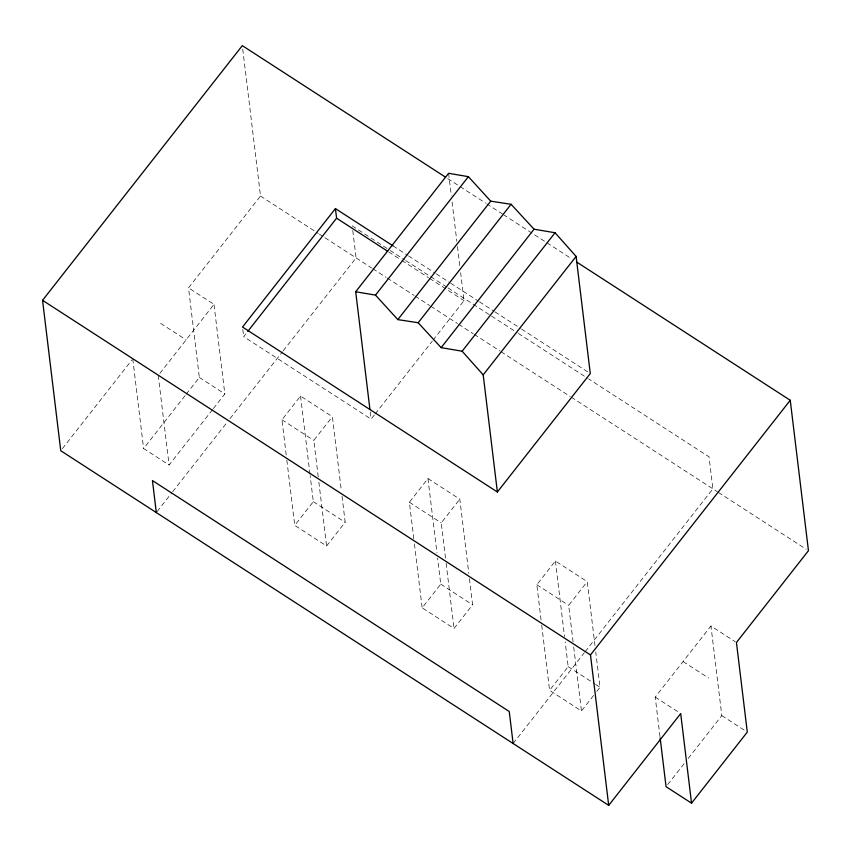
<?xml version="1.0" encoding="UTF-8"?>
<svg xmlns="http://www.w3.org/2000/svg" width="851" height="851" viewBox="0 0 851 851"><rect width="100%" height="100%" fill="white"/><g stroke="black" fill="none" stroke-linecap="round" stroke-linejoin="round"><path stroke-width="0.64" stroke-dasharray="4.25 3.19" d="M62.389 448.637L131.937 359.962M186.231 394.183L199.347 377.45L188.507 287.851L260.512 196.049L242.312 45.635M159.882 373.323L213.984 304.339L188.507 287.851M212.537 409.629L169.083 465.018L143.606 448.53L185.412 395.226M374.366 414.969L371.11 419.118L243.673 336.645L246.939 332.486M213.356 408.586L224.834 393.949L213.984 304.339M157.137 511.536L171.881 492.75M172.7 491.708L226.728 422.819M230.004 418.639L282.394 351.835M283.213 350.793L356.08 257.906L352.516 228.462M286.213 454.966L281.958 419.766L300.531 396.077L332.39 416.692L341.389 491.016M318.231 476.89L313.806 440.382L332.39 416.692M375.185 413.926L432.234 341.187M433.042 340.155L464.018 300.669L460.636 272.745M342.017 496.229L345.176 522.301L326.593 545.991L294.733 525.375L313.317 501.686L310.158 475.613M413.799 538.747L409.384 502.239L427.968 478.549L459.817 499.175L468.816 573.489M445.498 558.065L441.243 522.865L459.817 499.175M469.444 578.701L472.603 604.784L454.019 628.474L422.16 607.848L440.744 584.158L437.584 558.086M541.066 619.922L536.811 584.722L555.395 561.032L587.254 581.648L594.977 645.537M573.085 641.845L568.67 605.338L587.254 581.648M593.562 695.501L581.446 710.947L549.586 690.331L568.17 666.641L565.17 641.867M513.121 743.508L584.35 652.706M585.169 651.664L712.883 488.836L709.011 456.827L588.584 378.897M596.796 691.374L600.029 687.257L595.764 652.057M659.993 736.604L655.217 697.075L710.957 625.996L735.338 641.782M667.695 784.59L684.917 762.634M688.193 758.454L721.808 715.606L710.957 625.996M447.647 178.54L485.591 203.091M486.708 203.814L502.324 213.931M503.441 214.654L545.853 242.099M546.97 242.822L571.521 258.715M393.045 245.886L407.448 255.204M408.554 255.928L435.148 273.139M436.265 273.852L449.562 282.458M450.668 283.181L478.368 301.105M479.475 301.828L493.878 311.147M494.984 311.87L520.472 328.358M521.578 329.082L590.286 373.546M352.208 225.898L389.003 249.715M390.12 250.439L404.608 259.821M405.725 260.544L446.977 287.244M448.094 287.968L490.463 315.391M491.58 316.104L517.227 332.709M518.344 333.432L587.467 378.174M388.662 251.896L400.853 259.789M401.959 260.502L428.553 277.713M429.67 278.437L464.018 300.669M260.512 196.049L318.295 233.451M319.412 234.163L323.848 237.046M324.965 237.759L371.685 268.001M372.802 268.725L386.184 277.383M387.301 278.107L414.065 295.425M415.171 296.148L429.67 305.53M430.787 306.254L457.54 323.571M458.657 324.295L473.156 333.677M474.273 334.4L499.909 350.995M501.026 351.718L570.159 396.46M571.276 397.183L717.329 491.708M718.435 492.431L806.227 549.257M160.626 323.38L186.114 339.879M683.087 661.535L708.575 678.034M281.958 419.766L313.806 440.382M409.384 502.239L441.243 522.865M536.811 584.722L568.67 605.338M199.347 377.45L224.834 393.949M721.808 715.606L746.178 731.381M655.217 697.075L679.587 712.851M313.317 501.686L345.176 522.301M440.744 584.158L472.603 604.784M568.17 666.641L594.541 683.704M595.636 684.417L600.029 687.257M573.712 647.058L581.446 710.947M555.395 561.032L564.543 636.644M541.704 625.134L549.586 690.331M448.605 173.306L451.296 195.549M452.083 202.091L456.838 241.344M457.466 246.577L460.008 267.512M446.126 563.277L454.019 628.474M427.968 478.549L436.957 552.873M414.426 543.97L422.16 607.848M370.238 411.916L371.11 419.118M318.859 482.113L326.593 545.991M300.531 396.077L309.998 474.305M286.84 460.189L294.733 525.375M242.801 329.443L243.673 336.645M158.243 375.419L169.083 465.018M132.756 358.92L143.606 448.53"/><path stroke-width="1.28" d="M660.153 737.923L666.056 786.675L691.544 803.174L680.694 713.563L608.688 805.365L60.751 450.722L42.55 300.307L242.312 45.635L445.413 177.093M393.045 245.886L335.422 208.591L242.514 327.039L497.378 491.995L590.286 373.546L576.106 256.417L555.054 232.759L534.056 229.196L511.079 204.293L490.729 201.155L468.39 176.668L448.605 173.306L355.697 291.755L369.94 409.522M247.747 331.454L336.592 218.196L335.422 208.591M355.697 291.755L375.482 295.116L468.39 176.668M375.482 295.116L397.821 319.604L490.729 201.155M397.821 319.604L418.171 322.742L511.079 204.293M418.171 322.742L441.148 347.644L534.056 229.196M441.148 347.644L462.146 351.218L555.054 232.759M497.378 491.995L483.198 374.865L576.106 256.417M608.688 805.365L590.488 654.951L790.249 400.278L577.095 262.321M691.544 803.174L747.284 732.105L736.445 642.494L808.45 550.693L790.249 400.278M336.592 218.196L387.556 251.183M42.55 300.307L590.488 654.951M462.146 351.218L483.198 374.865M513.121 743.508L509.249 711.51L152.446 480.57L156.318 512.579"/></g></svg>
